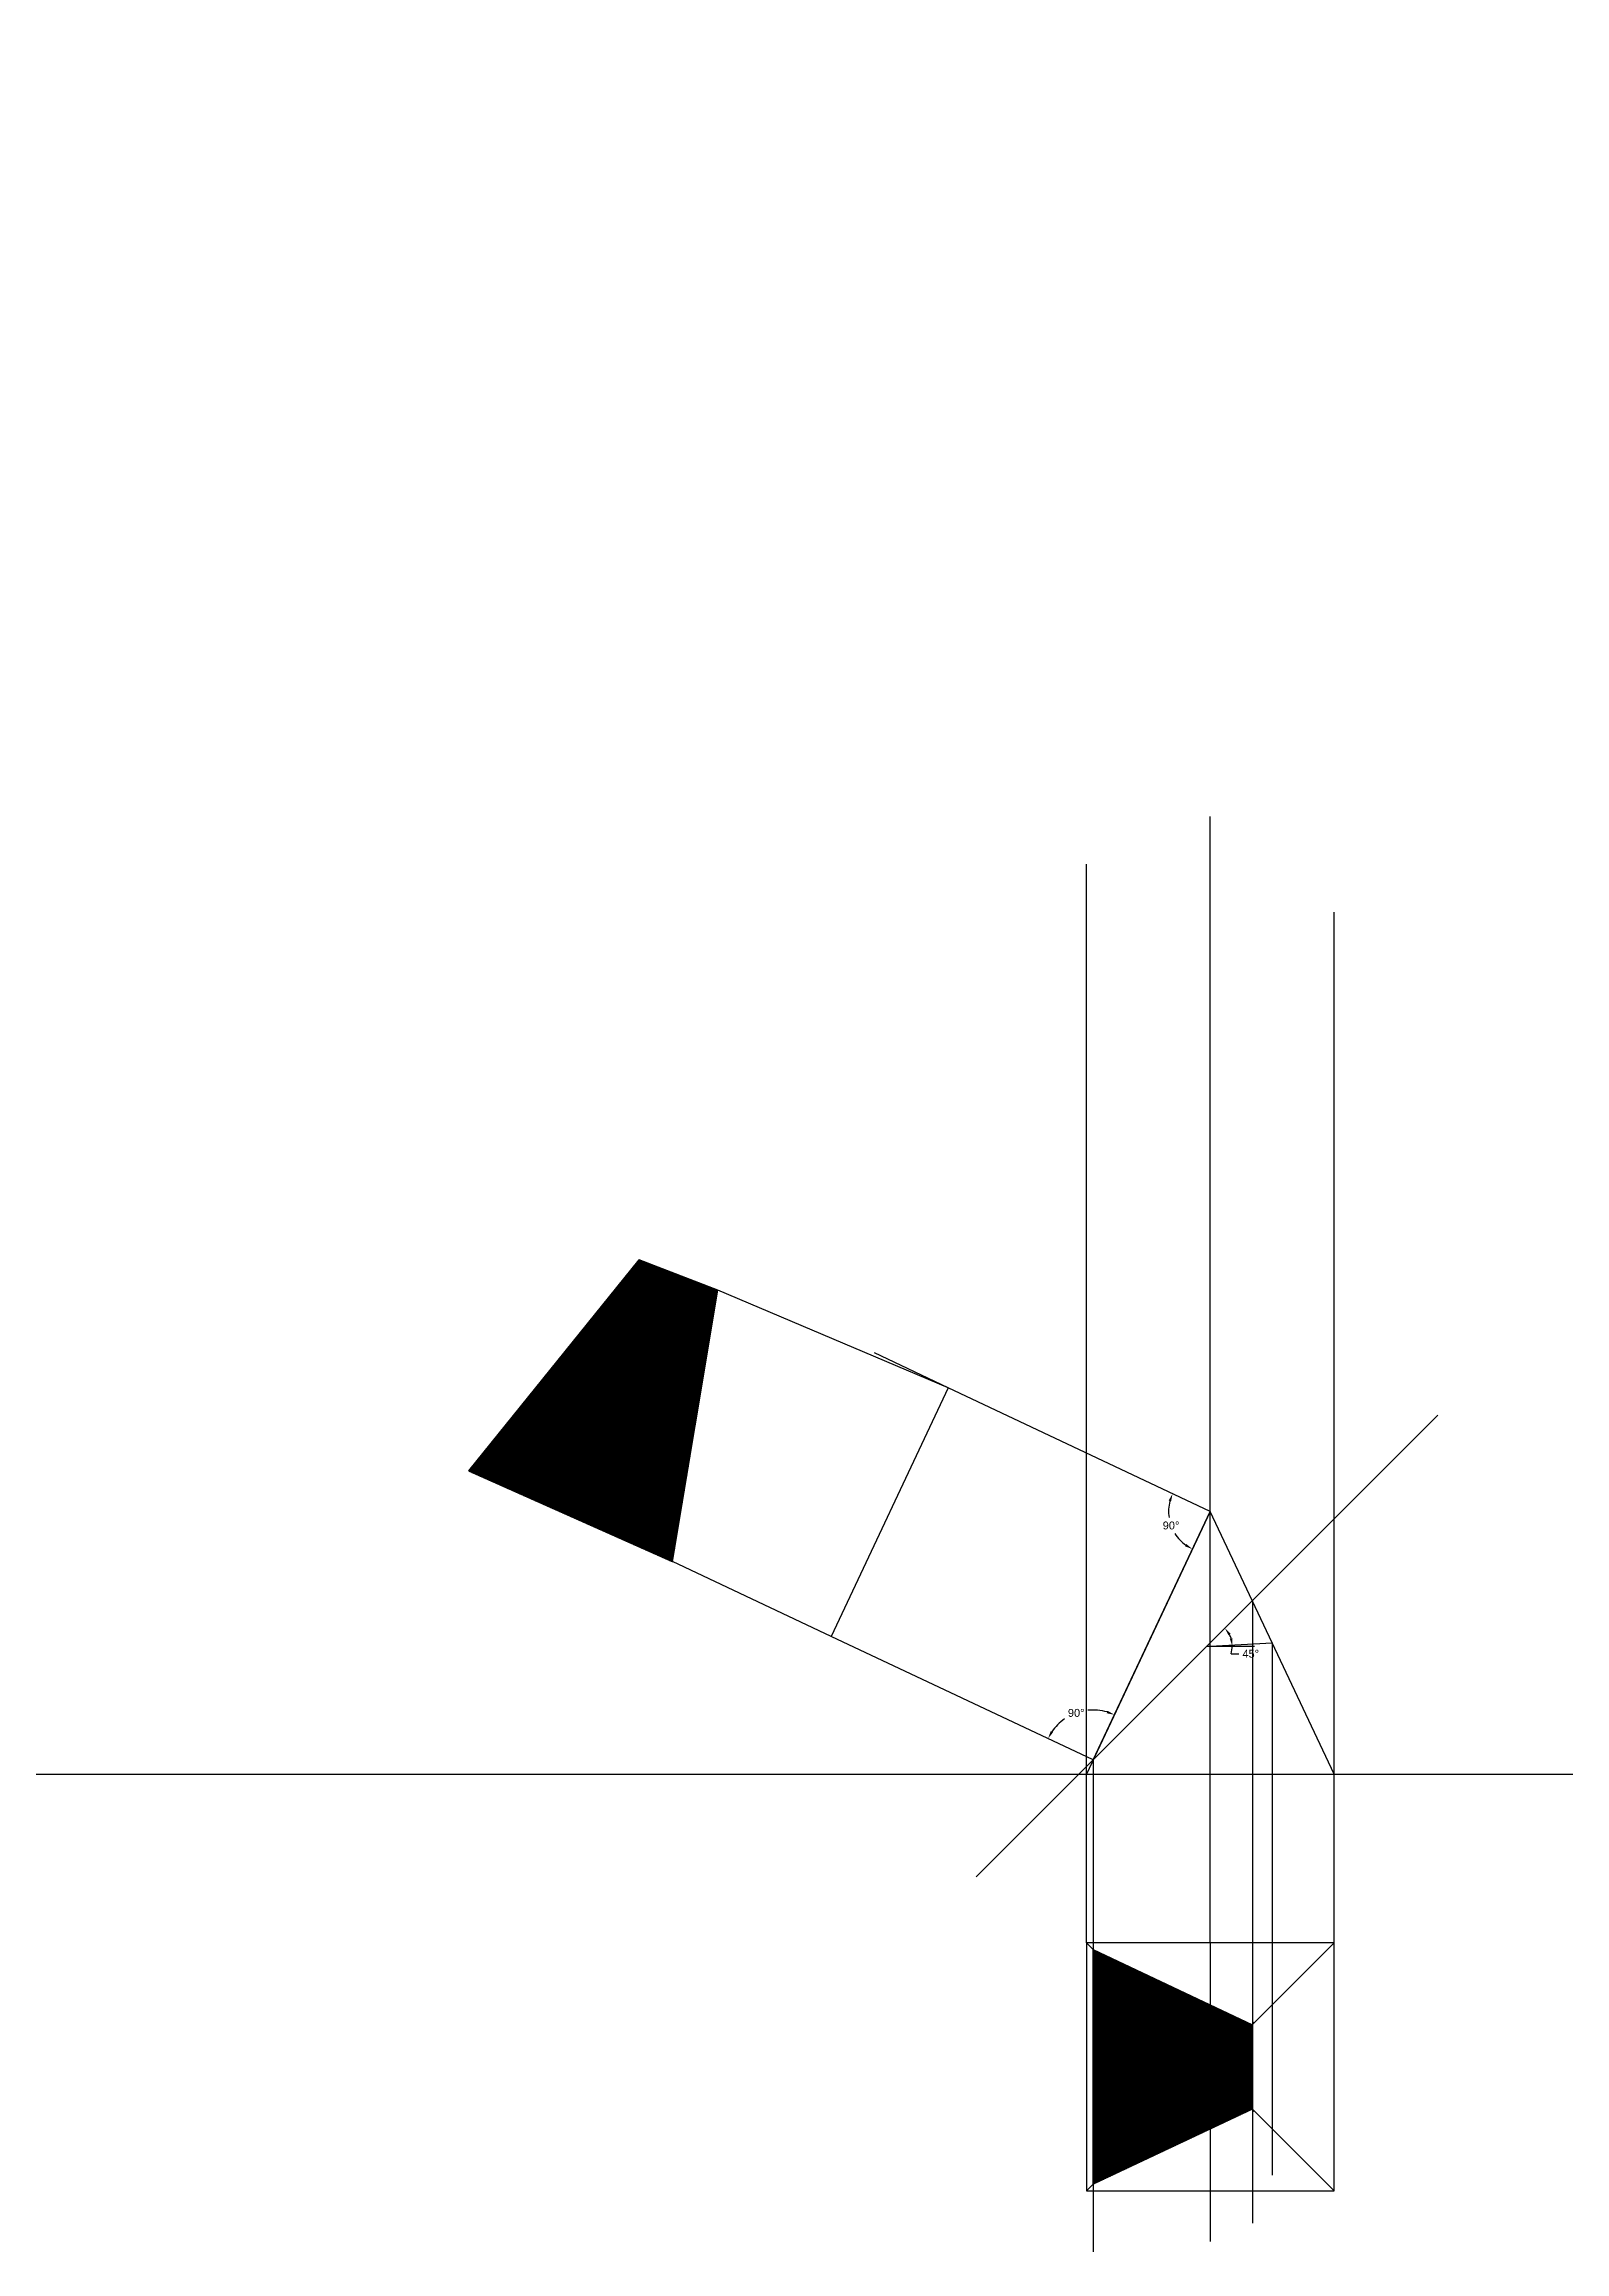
# Model space of a CAD drawing. Header units: millimetres. Extents: x 186 to 71940, y -203 to 575.
# Drawn here: x 34043 to 34391, y -101 to 403 of the extents above; entities that cross this region are included whole.
import ezdxf

# ---------------------------------------------------------------- set-up
doc = ezdxf.new("R2010")
doc.units = ezdxf.units.MM
doc.header["$MEASUREMENT"] = 0
doc.styles.get("Standard").update_dxf_attribs({"font": 'arial.ttf'})
doc.dimstyles.get("Standard").update_dxf_attribs({"dimscale": 10, "dimtxt": 0.18, "dimasz": 0.18, "dimexe": 0.18, "dimexo": 0.0625, "dimgap": 0.09, "dimtad": 0, "dimtih": 1, "dimtoh": 1, "dimdec": 1, "dimzin": 0, "dimdsep": 46, "dimtxsty": 'Standard', "dimcen": 0.09, "dimadec": 0, "dimazin": 0, "dimtfac": 1, "dimtdec": 1, "dimtofl": 0, "dimtmove": 0, "dimatfit": 3, "dimfxl": 1, "dimtolj": 1, "dimtzin": 0, "dimarcsym": 0})

# ---------------------------------------------------------------- blocks, each defined once
blk = doc.blocks.new('*D111')
at = {"color": 0, "lineweight": -2, "transparency": 16777216}
blk.add_line((34314.32, 35.35), (34316.12, 35.35), dxfattribs=at)
for start, end in [(17.9812, 27.0188), (342.0188, 360)]:
    blk.add_arc((34308.84, 37.13), 5.76, start, end, dxfattribs=at)
at = {"color": 0, "lineweight": -3, "transparency": 16777216}
for points in [[(34313.73, 39.57), (34314.21, 39.92), (34312.91, 41.2)], [(34314.62, 38.95), (34314.02, 38.86), (34314.6, 37.13)]]:
    blk.add_solid(points, dxfattribs=at)
at = {"layer": 'Defpoints', "color": 0, "lineweight": -3, "transparency": 16777216}
for p in [(34361.56, 89.85), (34308.84, 37.13), (34313.83, 40.01), (34315, 37.13), (34256.12, -15.6)]:
    blk.add_point(p, dxfattribs=at)
at = {"color": 0, "lineweight": -3, "transparency": 16777216, "insert": (34318.82, 35.35), "char_height": 1.8, "attachment_point": 5}
blk.add_mtext('\\A1;45°', dxfattribs=at)
blk = doc.blocks.new('*D112')
at = {"color": 0, "lineweight": -2, "transparency": 16777216}
for start, end in [(165.6029, 188.4613), (211.9406, 233.9183)]:
    blk.add_arc((34309.58, 67.86), 9.53, start, end, dxfattribs=at)
at = {"color": 0, "lineweight": -3, "transparency": 16777216}
for points in [[(34300.07, 70.33), (34300.63, 70.13), (34300.96, 71.92)], [(34304.12, 60.42), (34303.81, 59.9), (34305.51, 59.24)]]:
    blk.add_solid(points, dxfattribs=at)
at = {"layer": 'Defpoints', "color": 0, "lineweight": -3, "transparency": 16777216}
for p in [(34249.74, 96.07), (34300.08, 67.07), (34309.58, 67.86), (34309.58, 67.86), (34282.82, 11.11)]:
    blk.add_point(p, dxfattribs=at)
at = {"color": 0, "lineweight": -3, "transparency": 16777216, "insert": (34300.61, 64.64), "char_height": 1.8, "attachment_point": 5}
blk.add_mtext('\\A1;90°', dxfattribs=at)
blk = doc.blocks.new('*D113')
at = {"color": 0, "lineweight": -2, "transparency": 16777216}
for start, end in [(124.8692, 145.7127), (73.8085, 95.997)]:
    blk.add_arc((34282.82, 11.11), 11.41, start, end, dxfattribs=at)
at = {"color": 0, "lineweight": -3, "transparency": 16777216}
for points in [[(34286.11, 22.35), (34285.9, 21.78), (34287.69, 21.43)], [(34273.65, 17.39), (34273.13, 17.68), (34272.5, 15.97)]]:
    blk.add_solid(points, dxfattribs=at)
at = {"layer": 'Defpoints', "color": 0, "lineweight": -3, "transparency": 16777216}
for p in [(34309.58, 67.86), (34214.88, 43.14), (34281.87, 22.48), (34282.82, 11.11), (34282.82, 11.11)]:
    blk.add_point(p, dxfattribs=at)
at = {"color": 0, "lineweight": -3, "transparency": 16777216, "insert": (34278.96, 21.85), "char_height": 1.8, "attachment_point": 5}
blk.add_mtext('\\A1;90°', dxfattribs=at)

msp = doc.modelspace()

# ---------------------------------------------------------------- hatches: boundary and pattern name
at = {"lineweight": -3, "true_color": 0xffffff, "transparency": 33554483}
h = msp.add_hatch(dxfattribs=at)
h.set_pattern_fill('GRATE')
h.paths.add_polyline_path([(34197.1, 118.41), (34179.15, 125.3), (34140.24, 77.1), (34186.76, 56.39)])
h = msp.add_hatch(dxfattribs=at)
h.set_pattern_fill('GOST_GROUND')
h.set_pattern_definition([(45, (0, 0), (14.1421356, 0), [20]), (45, (3, 0), (14.1421356, 0), [20]), (45, (6, 0), (14.1421356, 0), [20])])
h.paths.add_polyline_path([(34197.1, 118.41), (34179.15, 125.3), (34140.24, 77.1), (34186.76, 56.39)])
h = msp.add_hatch(dxfattribs=at)
h.set_pattern_fill('GRATE')
h.paths.add_polyline_path([(34309.58, -58.95), (34282.82, -32.19), (34282.82, -85.7)])
h.paths.add_polyline_path([(34309.58, -58.95), (34282.82, -85.7), (34309.58, -73.09)], flags=17)
h.paths.add_polyline_path([(34309.58, -58.95), (34309.58, -73.09), (34319.19, -68.56)])
h.paths.add_polyline_path([(34319.19, -49.34), (34309.58, -58.95), (34319.19, -68.56)])
h.paths.add_polyline_path([(34319.19, -49.34), (34309.58, -44.81), (34309.58, -58.95)])
h.paths.add_polyline_path([(34309.58, -44.81), (34282.82, -32.19), (34309.58, -58.95)], flags=17)

# ---------------------------------------------------------------- linework, layer by layer
at = {"color": 1, "lineweight": -3}
for p, q in [((34309.58, -30.66), (34309.58, 226.54)), ((34281.29, -30.66), (34281.29, 215.62)), ((34337.86, -30.66), (34337.86, 204.71)), ((34319.19, 47.47), (34319.19, -30.66)), ((34282.82, 11.11), (34282.82, -101.19)), ((34309.58, -30.66), (34309.58, -98.83)), ((34319.19, -30.66), (34319.19, -94.63))]:
    msp.add_line(p, q, dxfattribs=at)
at = {"color": 51, "lineweight": -3, "true_color": 0xf8f6b0}
for p, q in [((34140.24, 77.1), (34179.15, 125.3)), ((34197.1, 118.41), (34179.15, 125.3)), ((34186.76, 56.39), (34197.1, 118.41))]:
    msp.add_line(p, q, dxfattribs=at)
at = {"color": 7, "lineweight": -3, "true_color": 0xffffff}
for p, q in [((34179.15, 125.3), (34140.24, 77.1)), ((34197.1, 118.41), (34179.15, 125.3)), ((34186.76, 56.39), (34197.1, 118.41)), ((34249.74, 96.07), (34197.1, 118.41)), ((34249.74, 96.07), (34232.85, 104.03)), ((34249.74, 96.07), (34222.99, 39.31)), ((34309.58, 67.86), (34249.74, 96.07)), ((34309.58, 37.86), (34361.56, 89.85)), ((34140.24, 77.1), (34186.76, 56.39)), ((34309.58, 67.86), (34281.29, 7.86)), ((34282.82, 11.11), (34309.58, 67.86)), ((34309.58, 7.86), (34309.58, 67.86)), ((34337.86, 7.86), (34309.58, 67.86)), ((34222.99, 39.31), (34186.76, 56.39)), ((34282.82, 11.11), (34222.99, 39.31)), ((34308.84, 37.13), (34315, 37.13)), ((34315, 37.13), (34319.64, 37.13)), ((34282.82, 11.11), (34282.82, 7.86)), ((33126.95, 7.86), (35093.51, 7.86)), ((34281.29, 7.86), (34337.86, 7.86)), ((34282.82, -32.19), (34319.19, -49.34)), ((34282.82, -85.7), (34282.82, -32.19)), ((34319.19, -49.34), (34319.19, -68.56)), ((34319.19, -68.56), (34282.82, -85.7))]:
    msp.add_line(p, q, dxfattribs=at)
at = {"color": 5, "lineweight": -3, "true_color": 0x0000ff}
msp.add_line((34361.56, 89.85), (34256.12, -15.6), dxfattribs=at)
at = {"color": 2, "lineweight": -3}
msp.add_line((34186.76, 56.39), (34140.24, 77.1), dxfattribs=at)
at = {"color": 51, "lineweight": -3, "true_color": 0xf7f281}
for p, q in [((34309.58, 37.13), (34323.72, 37.86)), ((34323.72, 37.86), (34323.72, -83.65))]:
    msp.add_line(p, q, dxfattribs=at)
at = {"color": 7, "lineweight": -3}
for p, q in [((34281.29, -30.66), (34337.86, -87.23)), ((34281.29, -87.23), (34337.86, -30.66))]:
    msp.add_line(p, q, dxfattribs=at)
at = {"color": 7, "lineweight": -3, "true_color": 0xffffff}
msp.add_lwpolyline([(34281.29, -30.66), (34281.29, -87.23), (34337.86, -87.23), (34337.86, -30.66)], close=True, dxfattribs=at)
at = {"color": 51, "lineweight": -3, "true_color": 0xf7f281}
for start, end in [(90, 270), (45, 47.1858), (312.8142, 315)]:
    msp.add_arc((34309.58, -58.95), 14.14, start, end, dxfattribs=at)

# ---------------------------------------------------------------- dimensions: what is measured, and where the dimension line sits
at = {"color": 7, "lineweight": -3, "true_color": 0xffffff}
for base, line1, line2, picture, middle in [((34300.08, 67.07), ((34309.58, 67.86), (34249.74, 96.07)), ((34282.82, 11.11), (34309.58, 67.86)), '*D112', (34300.61, 64.64)), ((34313.83, 40.01), ((34361.56, 89.85), (34256.12, -15.6)), ((34308.84, 37.13), (34315, 37.13)), '*D111', (34318.82, 35.35)), ((34281.87, 22.48), ((34282.82, 11.11), (34214.88, 43.14)), ((34282.82, 11.11), (34309.58, 67.86)), '*D113', (34278.96, 21.85))]:
    dim = msp.add_angular_dim_2l(base=base, line1=line1, line2=line2, dimstyle='Standard', dxfattribs=at)
    dim.commit()
    dim.dimension.update_dxf_attribs({"geometry": picture, "text_midpoint": middle})

doc.saveas('drawing.dxf')
